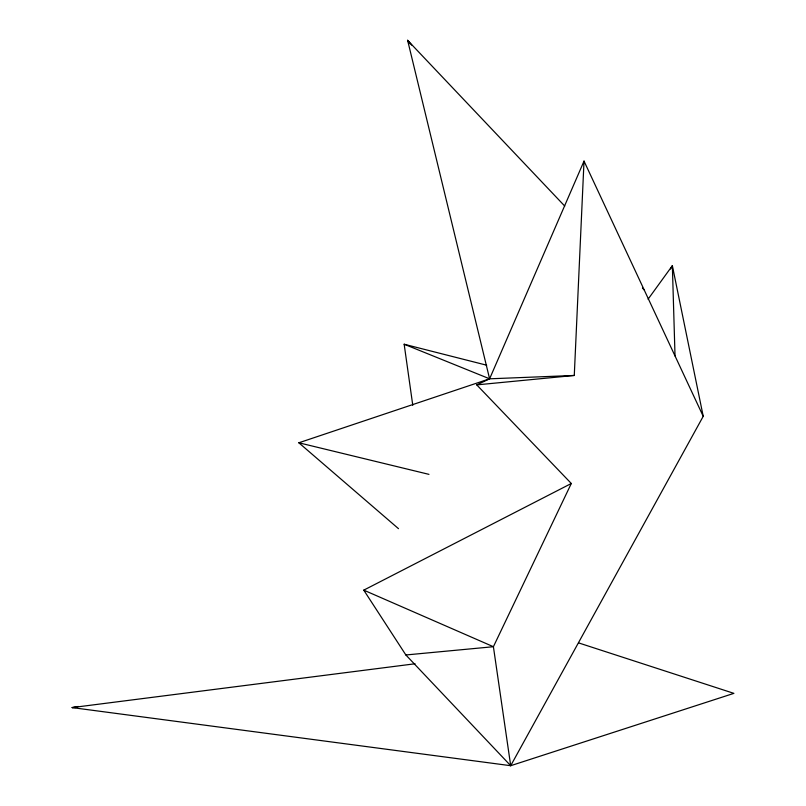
<?xml version="1.0" encoding="UTF-8"?>
<svg xmlns="http://www.w3.org/2000/svg" width="806" height="806" viewBox="0 0 806 806"><rect width="100%" height="100%" fill="white"/><g stroke="black" fill="none" stroke-linecap="round" stroke-linejoin="round"><path stroke-width="1.21" d="M578.567 642.886L733.893 693.362L510.702 765.7L493.403 646.714L571.303 483.489L476.749 384.885L574.275 375.455L584.018 161.099L703.225 416.319L510.702 765.7L72.107 707.587L78.283 706.459M584.018 161.099L489.605 378.81L476.749 384.885M670.572 269.013L672.355 265.678L703.225 416.319M648.074 299.197L672.355 265.678L675.025 355.96M510.702 765.7L405.871 654.976L363.768 590.143L571.303 483.489M398.496 528.665L298.845 442.786L489.605 378.81L574.275 375.455M415.06 663.771L72.107 707.587L75.875 707.507M405.871 654.976L493.403 646.714L363.768 590.143M298.845 442.786L428.963 474.361M412.773 405.277L404.159 344.233L486.693 365.209M404.159 344.233L489.605 378.81L407.614 40.3L564.744 206.084M642.442 288.064L644.165 289.888M411.685 45.096L407.614 40.3L409.307 43.665"/></g></svg>
